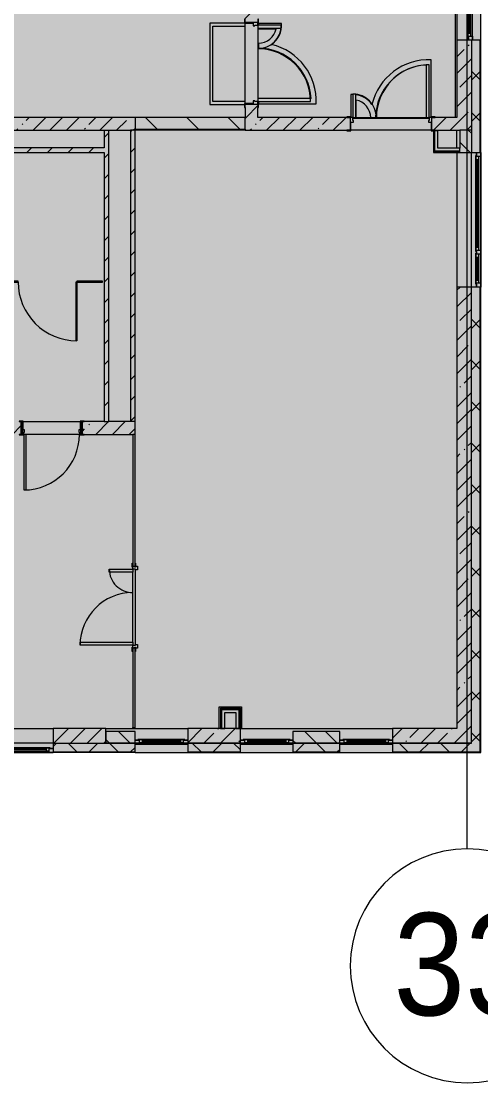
# Model space of a CAD drawing. Header units: millimetres. Extents: x 81633 to 280618, y -8553 to 29000.
# Drawn here: x 262887 to 270741, y -5906 to 12246 of the extents above; entities that cross this region are included whole.
import ezdxf

# ---------------------------------------------------------------- set-up
doc = ezdxf.new("R2010")
doc.units = ezdxf.units.MM
doc.linetypes.add('Осевая', pattern=[3175, 635, -476.25, 1587.5, -476.25])
doc.layers.add('A-DETL-GENF-3', color=7, linetype='Continuous', lineweight=9, true_color=0xc0c0c0, transparency=0.4)
for name, color, linetype, lineweight, true_color in [('A-DOOR-3', 7, 'Continuous', 5, 0xb7b7b7), ('A-DOOR-4', 7, 'Continuous', 5, 0xe2e2e2), ('A-DOOR-5', 7, 'Continuous', 5, 0xaaaaaa), ('A-DOOR-7', 7, 'Continuous', 5, 0x737373), ('A-DOOR-FRAM-2', 7, 'Continuous', 5, 0xe2e2e2), ('A-DOOR-FRAM-3', 7, 'Continuous', 5, 0xb7b7b7), ('A-DOOR-FRAM-4', 7, 'Continuous', 5, 0xaaaaaa), ('A-FLOR-3', 7, 'Continuous', 5, 0xb7b7b7), ('A-GENM-8', 7, 'Continuous', 5, 0x737373), ('A-GENM-9', 7, 'Continuous', 5, 0xe2ddcd), ('A-GLAZ-2', 7, 'Continuous', 5, 0x737373), ('A-WALL-3', 7, 'Continuous', 5, 0x737373), ('A-WALL-4', 7, 'Continuous', 9, 0x737373), ('I-WALL-4', 7, 'Continuous', 9, 0xe7e7e7), ('I-WALL-6', 7, 'Continuous', 5, 0x737373), ('S-COLS-3', 7, 'Continuous', 5, 0x737373)]:
    doc.layers.add(name, color=color, linetype=linetype, lineweight=lineweight, true_color=true_color)
for name, color, linetype, lineweight in [('A-WALL-2', 7, 'Continuous', 5), ('I-WALL-5', 7, 'Continuous', 5), ('S-COLS-2', 7, 'Continuous', 5), ('Оси', 7, 'Continuous', 9), ('Оси-1', 7, 'Continuous', 20), ('Оси-2', 7, 'Осевая', 9)]:
    doc.layers.add(name, color=color, linetype=linetype, lineweight=lineweight)
doc.styles.add('Arial_1', font='arial.ttf', dxfattribs={"width": 0.9, "height": 1750})
pattern_1 = [(135, (145501.93, 0), (-176.7767, -176.7767), [])]
pattern_2 = [(45, (145501.93, 0), (-353.5534, 353.5534), []), (135, (145501.93, 0), (-353.5534, -353.5534), [])]
pattern_3 = [(45, (145501.93, 0), (-176.7767, 176.7767), [])]
pattern_4 = [(45, (145501.93, 0), (-285.1231, 285.1231), []), (45, (145787.05, 0), (-285.1231, 285.1231), [504.031, -100.806, 16.764, -84.042])]
pattern_5 = [(45, (145501.9, 0), (-530.33, 530.33), []), (135, (145501.9, 0), (-530.33, -530.33), [])]

# ---------------------------------------------------------------- blocks, each defined once
blk = doc.blocks.new('110_Дверь_СКБ_2Ст - Д-5_п_ Из игровой в коридор-32679362-2_3_3_птичка')
at = {"layer": 'A-DOOR-4'}
for points in [[(612.5, 110), (662.5, 110), (662.5, 1010), (612.5, 1010), (612.5, 479.2)], [(-587.5, 110), (-587.5, 510), (-637.5, 510), (-637.5, 110)], [(712.5, -110), (712.5, 30), (697.5, 30), (697.5, -110)]]:
    blk.add_hatch(color=256, dxfattribs=at).paths.add_polyline_path(points)
h = blk.add_hatch(color=256, dxfattribs=at)
h.paths.add_polyline_path([(652.5, 30), (712.5, 30), (712.5, 110), (662.5, 110), (662.5, 60), (652.5, 60)])
h.paths.add_polyline_path([(-687.5, 30), (-627.5, 30), (-627.5, 60), (-637.5, 60), (-637.5, 110), (-687.5, 110)])
at = {"layer": 'A-DOOR-FRAM-2'}
for points in [[(-672.5, 110), (-672.5, 118), (-742.5, 118), (-742.5, 110)], [(-672.5, -110), (-672.5, 30), (-687.5, 30), (-687.5, -110)], [(767.5, 110), (767.5, 118), (697.5, 118), (697.5, 110)], [(-672.5, -118), (-672.5, -110), (-742.5, -112.5), (-742.5, -118)], [(767.5, -118), (767.5, -110), (697.5, -112.5), (697.5, -118), (717.1, -118)]]:
    blk.add_hatch(color=256, dxfattribs=at).paths.add_polyline_path(points)
at = {"layer": 'A-DOOR-3'}
for p, q in [((662.5, 1010), (612.5, 1010)), ((612.5, 1010), (612.5, 110)), ((662.5, 110), (662.5, 1010)), ((-637.5, 510), (-637.5, 110)), ((-587.5, 510), (-637.5, 510)), ((-587.5, 110), (-587.5, 510)), ((-637.5, 110), (-587.5, 110)), ((612.5, 110), (662.5, 110))]:
    blk.add_line(p, q, dxfattribs=at)
for centre, radius, start, end in [((662.5, 110), 900, 90, 180), ((-637.5, 110), 400, 360, 90)]:
    blk.add_arc(centre, radius, start, end, dxfattribs=at)
at = {"layer": 'A-DOOR-FRAM-3'}
for p, q in [((-672.5, 118), (-742.5, 118)), ((-742.5, 118), (-742.5, 110)), ((-742.5, 110), (-672.5, 110)), ((-637.5, 110), (-687.5, 110)), ((-687.5, 110), (-687.5, 30)), ((-687.5, 30), (-627.5, 30)), ((-672.5, 30), (-687.5, 30)), ((-687.5, 30), (-687.5, -110)), ((-672.5, 110), (-672.5, 118)), ((-672.5, -110), (-672.5, 30)), ((-637.5, 60), (-637.5, 110)), ((-627.5, 60), (-637.5, 60)), ((-627.5, 30), (-627.5, 60)), ((662.5, 60), (652.5, 60)), ((652.5, 60), (652.5, 30)), ((652.5, 30), (712.5, 30)), ((662.5, 110), (662.5, 60)), ((712.5, 110), (662.5, 110)), ((767.5, 118), (697.5, 118)), ((697.5, 118), (697.5, 110)), ((697.5, 110), (767.5, 110)), ((712.5, 30), (697.5, 30)), ((697.5, 30), (697.5, -110)), ((712.5, 30), (712.5, 110)), ((712.5, -110), (712.5, 30)), ((767.5, 110), (767.5, 118)), ((-672.5, -110), (-742.5, -110)), ((-742.5, -110), (-742.5, -118)), ((-742.5, -118), (-672.5, -118)), ((-687.5, -110), (-672.5, -110)), ((-672.5, -118), (-672.5, -110)), ((697.5, -110), (712.5, -110)), ((767.5, -110), (697.5, -110)), ((697.5, -110), (697.5, -118)), ((697.5, -118), (767.5, -118)), ((767.5, -118), (767.5, -110))]:
    blk.add_line(p, q, dxfattribs=at)
blk = doc.blocks.new('120_Окно_СКБ_1Ст - 120_Окно_СКБ_1Ст 900х2500_h_ с форточкой-22876038-2_3_3_птичка')
at = {"layer": 'A-GLAZ-2'}
for p, q in [((-450, -127), (-450, -57)), ((-450, -57), (-380, -57)), ((450, -57), (-450, -57)), ((-380, -127), (-450, -127)), ((-450, -127), (-400, -127)), ((-380, -127), (-400, -127)), ((-400, -127), (-400, -137)), ((-400, -137), (400, -137)), ((400, -137), (-400, -137)), ((-380, -57), (-380, -127)), ((380, -87), (-380, -87)), ((-380, -87), (-380, -127)), ((-330, -137), (-330, -87)), ((-330, -107), (330, -107)), ((330, -117), (-330, -117)), ((330, -137), (330, -87)), ((380, -127), (380, -57)), ((380, -57), (450, -57)), ((380, -127), (380, -87)), ((450, -127), (380, -127)), ((400, -127), (380, -127)), ((400, -127), (450, -127)), ((400, -137), (400, -127)), ((450, -57), (450, -127))]:
    blk.add_line(p, q, dxfattribs=at)
blk = doc.blocks.new('110_Дверь_СКБ_2Ст - Д-1_л_Лестничная клетка EIS60 2-32142534-2_3_3_птичка')
at = {"layer": 'A-DOOR-4'}
for points in [[(662, 110), (662, 1010), (612, 1010), (612, 110)], [(-588, 510), (-638, 510), (-638, 110), (-588, 110), (-588, 487)], [(712, 30), (697, 30), (697, -110), (712, -110), (712, -33)]]:
    blk.add_hatch(color=256, dxfattribs=at).paths.add_polyline_path(points)
h = blk.add_hatch(color=256, dxfattribs=at)
h.paths.add_polyline_path([(712, 110), (662, 110), (662, 60), (652, 60), (652, 30), (712, 30)])
h.paths.add_polyline_path([(-628, 30), (-628, 60), (-638, 60), (-638, 110), (-688, 110), (-688, 30)])
at = {"layer": 'A-DOOR-FRAM-2'}
for points in [[(-673, 110), (-673, 118), (-743, 118), (-743, 110)], [(-673, 30), (-688, 30), (-688, -110), (-673, -110)], [(767, 110), (767, 118), (697, 118), (697, 110)], [(-673, -110), (-743, -110), (-743, -118), (-673, -118)], [(767, -118), (767, -110), (697, -110), (697, -118)]]:
    blk.add_hatch(color=256, dxfattribs=at).paths.add_polyline_path(points)
at = {"layer": 'A-DOOR-3'}
for p, q in [((662, 1010), (612, 1010)), ((612, 1010), (612, 110)), ((662, 110), (662, 1010)), ((-638, 510), (-638, 110)), ((-588, 510), (-638, 510)), ((-588, 110), (-588, 510)), ((-638, 110), (-588, 110)), ((612, 110), (662, 110))]:
    blk.add_line(p, q, dxfattribs=at)
for centre, radius, start, end in [((662, 110), 900, 90, 180), ((-638, 110), 400, 360, 90)]:
    blk.add_arc(centre, radius, start, end, dxfattribs=at)
at = {"layer": 'A-DOOR-FRAM-3'}
for p, q in [((-673, 118), (-743, 118)), ((-743, 118), (-743, 110)), ((-743, 110), (-673, 110)), ((-638, 110), (-688, 110)), ((-688, 110), (-688, 30)), ((-688, 30), (-628, 30)), ((-673, 30), (-688, 30)), ((-688, 30), (-688, -110)), ((-673, 110), (-673, 118)), ((-673, -110), (-673, 30)), ((-638, 60), (-638, 110)), ((-628, 60), (-638, 60)), ((-628, 30), (-628, 60)), ((662, 60), (652, 60)), ((652, 60), (652, 30)), ((652, 30), (712, 30)), ((662, 110), (662, 60)), ((712, 110), (662, 110)), ((767, 118), (697, 118)), ((697, 118), (697, 110)), ((697, 110), (767, 110)), ((712, 30), (697, 30)), ((697, 30), (697, -110)), ((712, 30), (712, 110)), ((712, -110), (712, 30)), ((767, 110), (767, 118)), ((-673, -110), (-743, -110)), ((-743, -110), (-743, -118)), ((-743, -118), (-673, -118)), ((-688, -110), (-673, -110)), ((-673, -118), (-673, -110)), ((697, -110), (712, -110)), ((767, -110), (697, -110)), ((697, -110), (697, -118)), ((697, -118), (767, -118)), ((767, -118), (767, -110))]:
    blk.add_line(p, q, dxfattribs=at)
blk = doc.blocks.new('120_Окно_СКБ_2Ст_Фрамуга сверху - 120_Окно_СКБ_2Ст_2300х2500_h_ ДОО-22877051-2_3_3_птичка')
at = {"layer": 'A-GLAZ-2'}
for p, q in [((-1150, 13), (-1150, 83)), ((-1150, 83), (-1080, 83)), ((1150, 83), (-1150, 83)), ((-1080, 13), (-1150, 13)), ((-1150, 13), (-1100, 13)), ((-1080, 13), (-1100, 13)), ((-1100, 13), (-1100, 3)), ((-1100, 3), (540, 3)), ((540, 3), (-1100, 3)), ((-1080, 83), (-1080, 13)), ((-1080, 83), (1080, 83)), ((520, 53), (-1080, 53)), ((-1080, 53), (-1080, 13)), ((-1030, 3), (-1030, 53)), ((-1030, 33), (470, 33)), ((470, 23), (-1030, 23)), ((470, 3), (470, 53)), ((520, 13), (520, 83)), ((520, 83), (590, 83)), ((520, 13), (520, 53)), ((590, 13), (520, 13)), ((540, 13), (520, 13)), ((540, 13), (570, 13)), ((540, 13), (570, 13)), ((540, 3), (540, 13)), ((590, 13), (570, 13)), ((570, 13), (570, 3)), ((570, 3), (1100, 3)), ((1100, 3), (570, 3)), ((590, 83), (590, 13)), ((1080, 53), (590, 53)), ((590, 53), (590, 13)), ((640, 3), (640, 53)), ((640, 33), (1030, 33)), ((1030, 23), (640, 23)), ((1030, 3), (1030, 53)), ((1080, 13), (1080, 83)), ((1080, 83), (1150, 83)), ((1080, 13), (1080, 53)), ((1150, 13), (1080, 13)), ((1100, 13), (1080, 13)), ((1100, 13), (1150, 13)), ((1100, 3), (1100, 13)), ((1150, 83), (1150, 13))]:
    blk.add_line(p, q, dxfattribs=at)
blk = doc.blocks.new('110_Дверь_СКБ_1Ст_Внутренняя1 - Д-7а_л__950x2100h_Туалет-V150-2_3_3_птичка')
at = {"layer": 'A-DOOR-4'}
h = blk.add_hatch(color=256, dxfattribs=at)
h.paths.add_polyline_path([(487.5, 110), (487.5, 70), (477.5, 70), (477.5, 30), (512.5, 30), (512.5, 110)])
h.paths.add_polyline_path([(-462.5, 110), (-487.5, 110), (-487.5, 30), (-452.5, 30), (-452.5, 70), (-462.5, 70)])
at = {"layer": 'A-DOOR-5'}
h = blk.add_hatch(dxfattribs=at)
h.set_pattern_fill('FP_11', color=256, style=0, pattern_type=2)
h.set_pattern_definition([(135, (1776.41, 174.685), (-14.14214, -14.14214), []), (225, (1776.41, 174.685), (14.14214, -14.14214), [])])
h.paths.add_polyline_path([(537.5, 110), (512.5, 110), (512.5, -110), (537.5, -110)])
at = {"layer": 'A-DOOR-FRAM-2'}
for points in [[(447.5, 1060), (447.5, 110), (487.5, 110), (487.5, 1060)], [(-542.5, 118), (-542.5, 110), (-472.5, 110), (-472.5, 118)], [(-472.5, 30), (-487.5, 30), (-487.5, -110), (-472.5, -110)], [(567.5, 118), (497.5, 118), (497.5, 110), (567.5, 110)], [(512.5, 30), (497.5, 30), (497.5, -110), (512.5, -110)], [(-542.5, -110), (-542.5, -118), (-472.5, -118), (-472.5, -110)], [(567.5, -110), (497.5, -110), (497.5, -118), (567.5, -118)]]:
    blk.add_hatch(color=256, dxfattribs=at).paths.add_polyline_path(points)
at = {"layer": 'A-DOOR-FRAM-4'}
h = blk.add_hatch(dxfattribs=at)
h.set_pattern_fill('FP_12', color=256, style=0, pattern_type=2)
h.set_pattern_definition([(45, (-346.384, 174.685), (-14.1421, 14.1421), []), (135, (-346.384, 174.685), (-14.1421, -14.1421), [])])
h.paths.add_polyline_path([(-487.5, 110), (-512.5, 110), (-512.5, -110), (-487.5, -110)])
at = {"layer": 'A-DOOR-3'}
for p, q in [((487.5, 1060), (447.5, 1060)), ((447.5, 1060), (447.5, 110)), ((487.5, 110), (487.5, 1060)), ((447.5, 110), (487.5, 110))]:
    blk.add_line(p, q, dxfattribs=at)
blk.add_arc((487.5, 110), 950, 90, 180, dxfattribs=at)
at = {"layer": 'A-DOOR-FRAM-3'}
for p, q in [((-472.5, 118), (-542.5, 118)), ((-542.5, 118), (-542.5, 110)), ((-542.5, 110), (-472.5, 110)), ((-487.5, 110), (-512.5, 110)), ((-512.5, 110), (-512.5, -110)), ((-462.5, 110), (-487.5, 110)), ((-487.5, 110), (-487.5, 30)), ((-487.5, -110), (-487.5, 110)), ((-472.5, 110), (-487.5, 110)), ((-487.5, 110), (-487.5, 109)), ((-487.5, 109), (-472.5, 109)), ((-487.5, 30), (-452.5, 30)), ((-472.5, 30), (-487.5, 30)), ((-487.5, 30), (-487.5, -110)), ((-472.5, 110), (-472.5, 118)), ((-472.5, 109), (-472.5, 110)), ((-472.5, -110), (-472.5, 30)), ((-462.5, 70), (-462.5, 110)), ((-452.5, 70), (-462.5, 70)), ((-452.5, 30), (-452.5, 70)), ((487.5, 70), (477.5, 70)), ((477.5, 70), (477.5, 30)), ((477.5, 30), (512.5, 30)), ((487.5, 110), (487.5, 70)), ((512.5, 110), (487.5, 110)), ((567.5, 118), (497.5, 118)), ((497.5, 118), (497.5, 110)), ((512.5, 110), (497.5, 110)), ((497.5, 110), (497.5, 109)), ((497.5, 110), (567.5, 110)), ((497.5, 109), (512.5, 109)), ((512.5, 30), (497.5, 30)), ((497.5, 30), (497.5, -110)), ((512.5, 30), (512.5, 110)), ((537.5, 110), (512.5, 110)), ((512.5, 110), (512.5, -110)), ((512.5, 109), (512.5, 110)), ((512.5, -110), (512.5, 30)), ((537.5, -110), (537.5, 110)), ((567.5, 110), (567.5, 118)), ((-472.5, -110), (-542.5, -110)), ((-542.5, -110), (-542.5, -118)), ((-542.5, -118), (-472.5, -118)), ((-512.5, -110), (-487.5, -110)), ((-487.5, -110), (-472.5, -110)), ((-472.5, -118), (-472.5, -110)), ((497.5, -110), (512.5, -110)), ((567.5, -110), (497.5, -110)), ((497.5, -110), (497.5, -118)), ((497.5, -118), (567.5, -118)), ((512.5, -110), (537.5, -110)), ((567.5, -118), (567.5, -110))]:
    blk.add_line(p, q, dxfattribs=at)
blk = doc.blocks.new('120_Окно_СКБ_1Ст - 120_Окно_СКБ_1Ст 1200х2500_h_ с форточкой2-24160662-2_3_3_птичка')
at = {"layer": 'A-GLAZ-2'}
for p, q in [((-600, -127), (-600, -57)), ((-600, -57), (-530, -57)), ((600, -57), (-600, -57)), ((-530, -127), (-600, -127)), ((-600, -127), (-550, -127)), ((-530, -127), (-550, -127)), ((-550, -127), (-550, -137)), ((-550, -137), (550, -137)), ((550, -137), (-550, -137)), ((-530, -57), (-530, -127)), ((530, -87), (-530, -87)), ((-530, -87), (-530, -127)), ((-480, -137), (-480, -87)), ((-480, -107), (480, -107)), ((480, -117), (-480, -117)), ((480, -137), (480, -87)), ((530, -127), (530, -57)), ((530, -57), (600, -57)), ((530, -127), (530, -87)), ((600, -127), (530, -127)), ((550, -127), (530, -127)), ((550, -127), (600, -127)), ((550, -137), (550, -127)), ((600, -57), (600, -127))]:
    blk.add_line(p, q, dxfattribs=at)
blk = doc.blocks.new('131_Сантехническая перегородка_Дверь МГН 2 - СД-1-V233-2_3_3_птичка')
at = {"layer": 'A-GENM-9'}
for points in [[(-430, 8), (-430, -8), (10, -8), (10, 8)], [(1010, 8), (1010, -8), (1110, -8), (1110, 8)]]:
    blk.add_hatch(color=256, dxfattribs=at).paths.add_polyline_path(points)
at = {"layer": 'A-DOOR-7'}
for p, q in [((10, 1008), (26, 1008)), ((10, 8), (10, 1008)), ((26, 8), (26, 1008)), ((10, 8), (26, 8))]:
    blk.add_line(p, q, dxfattribs=at)
blk.add_arc((10, 8), 1000, 360, 90, dxfattribs=at)
at = {"layer": 'A-GENM-8'}
for p, q in [((10, 8), (-430, 8)), ((-430, 8), (-430, -8)), ((10, -8), (10, 8)), ((1110, 8), (1010, 8)), ((1010, 8), (1010, -8)), ((1110, -8), (1110, 8)), ((-430, -8), (10, -8)), ((1010, -8), (1110, -8))]:
    blk.add_line(p, q, dxfattribs=at)
blk = doc.blocks.new('110_Дверь_СКБ_2Ст - Д-5_п__в составе перегородки _не входит в спец__-32680317-2_3_3_птичка')
at = {"layer": 'A-DOOR-4'}
h = blk.add_hatch(color=256, dxfattribs=at)
h.paths.add_polyline_path([(712, -20), (712, 60), (652, 60), (652, 30), (662, 30), (662, -20)])
h.paths.add_polyline_path([(-628, 60), (-688, 60), (-688, -20), (-638, -20), (-638, 30), (-628, 30)])
for points in [[(-588, -420), (-588, -20), (-638, -20), (-638, -420)], [(662, -920), (662, -20), (612, -20), (612, -920)]]:
    blk.add_hatch(color=256, dxfattribs=at).paths.add_polyline_path(points)
at = {"layer": 'A-DOOR-FRAM-2'}
for points in [[(-673, 28), (-743, 28), (-743, 20), (-673, 20)], [(767, 28), (697, 28), (697, 20), (767, 20)], [(-673, -20), (-743, -20), (-743, -28), (-673, -28)], [(767, -20), (697, -20), (697, -28), (767, -28)]]:
    blk.add_hatch(color=256, dxfattribs=at).paths.add_polyline_path(points)
at = {"layer": 'A-DOOR-3'}
for p, q in [((-638, -20), (-588, -20)), ((-638, -420), (-638, -20)), ((-588, -20), (-588, -420)), ((612, -20), (662, -20)), ((612, -920), (612, -20)), ((662, -20), (662, -920)), ((-588, -420), (-638, -420)), ((662, -920), (612, -920))]:
    blk.add_line(p, q, dxfattribs=at)
for centre, radius, start, end in [((-638, -20), 400, 270, 0), ((662, -20), 900, 180, 270)]:
    blk.add_arc(centre, radius, start, end, dxfattribs=at)
at = {"layer": 'A-DOOR-FRAM-3'}
for p, q in [((-743, 28), (-673, 28)), ((-743, 20), (-743, 28)), ((-673, 20), (-743, 20)), ((-688, 60), (-628, 60)), ((-688, -20), (-688, 60)), ((-688, 20), (-673, 20)), ((-688, 19), (-688, 20)), ((-673, 19), (-688, 19)), ((-673, 28), (-673, 20)), ((-673, 20), (-673, 19)), ((-638, 30), (-638, -20)), ((-628, 30), (-638, 30)), ((-628, 60), (-628, 30)), ((652, 60), (712, 60)), ((652, 30), (652, 60)), ((662, 30), (652, 30)), ((662, -20), (662, 30)), ((697, 20), (697, 28)), ((697, 28), (767, 28)), ((697, 19), (697, 20)), ((697, 20), (712, 20)), ((767, 20), (697, 20)), ((712, 19), (697, 19)), ((712, 60), (712, -20)), ((712, 20), (712, 19)), ((767, 28), (767, 20)), ((-743, -20), (-673, -20)), ((-743, -28), (-743, -20)), ((-673, -28), (-743, -28)), ((-638, -20), (-688, -20)), ((-673, -20), (-673, -28)), ((712, -20), (662, -20)), ((697, -28), (697, -20)), ((697, -20), (767, -20)), ((767, -28), (697, -28)), ((767, -20), (767, -28))]:
    blk.add_line(p, q, dxfattribs=at)
blk = doc.blocks.new('Ось сетки - D8-29747960-2_3_3_птичка')
at = {"layer": 'Оси-1'}
for start, end in [(360, 180), (180, 360)]:
    blk.add_arc((0, 0), 4, start, end, dxfattribs=at)

msp = doc.modelspace()

# ---------------------------------------------------------------- hatches: boundary and pattern name
at = {"layer": 'A-DETL-GENF-3'}
msp.add_hatch(color=256, dxfattribs=at).paths.add_polyline_path([(270739.9, -258), (270739.9, 21558), (238809.9, 21558), (238809.9, 27348), (230361.9, 27348), (230361.9, 5750), (234703.9, 5750), (234703.9, -258), (270432.1, -258)])
at = {"layer": 'A-WALL-2'}
h = msp.add_hatch(dxfattribs=at)
h.set_pattern_fill('FP_80', color=256, style=0, pattern_type=2)
h.set_pattern_definition(pattern_2)
h.paths.add_polyline_path([(270728.2, -250), (270731.9, -250), (270731.9, 7700), (270581.9, 7700), (270581.9, -250), (270691.9, -250)])
h.paths.add_polyline_path([(270731.9, 10000), (270731.9, 11920), (270581.9, 11920), (270581.9, 10000)])
h.paths.add_polyline_path([(270731.9, 13120), (270731.9, 21400), (270581.9, 21400), (270581.9, 13120)])
h = msp.add_hatch(dxfattribs=at)
h.set_pattern_fill('FP_90', color=256, style=0, pattern_type=2)
h.set_pattern_definition(pattern_1)
h.paths.add_polyline_path([(270581.9, 10000), (270581.9, 10380), (270381.9, 10377.5), (270381.9, 10000), (270432.1, 10000)])
h = msp.add_hatch(dxfattribs=at)
h.set_pattern_fill('FP_90', color=256, style=0, pattern_type=2)
h.set_pattern_definition(pattern_1)
h.paths.add_polyline_path([(268331.9, -100), (268331.9, 100), (267531.9, 100), (267531.9, -100)])
h.paths.add_polyline_path([(254817.3, -100), (255731.9, -100), (255731.9, 100), (254431.9, 100), (254431.9, -100)])
h.paths.add_polyline_path([(264706.7, -100), (264831.9, -100), (264831.9, 100), (264331.9, 100), (264331.9, -100)])
h.paths.add_polyline_path([(258931.9, -100), (259181.9, -100), (259181.9, 100), (258931.9, 100)])
h.paths.add_polyline_path([(261063.2, -100), (261131.9, -100), (261131.9, 100), (260081.9, 100), (260081.9, -100)])
h.paths.add_polyline_path([(240243.6, -100), (240281.9, -100), (240281.9, 100), (240031.9, 100), (240031.9, -100)])
h.paths.add_polyline_path([(241181.9, -100), (244531.9, -100), (244531.9, 100), (241181.9, 100)])
h.paths.add_polyline_path([(248131.9, -100), (248381.9, -100), (248381.9, 100), (248131.9, 100)])
h.paths.add_polyline_path([(249281.9, -100), (250331.9, -100), (250331.9, 100), (249281.9, 100)])
h.paths.add_polyline_path([(247010, -100), (247231.9, -100), (247231.9, 100), (246331.9, 100), (246331.9, -100), (246489.5, -100)])
h.paths.add_polyline_path([(237641.2, -100), (238231.9, -100), (238231.9, 100), (237431.9, 100), (237431.9, -100), (237597.7, -100)])
h = msp.add_hatch(dxfattribs=at)
h.set_pattern_fill('FP_80', color=256, style=0, pattern_type=2)
h.set_pattern_definition(pattern_2)
h.paths.add_polyline_path([(269231.9, -250), (270581.9, -250), (270581.9, -100), (269231.9, -100)])
h.paths.add_polyline_path([(266631.9, -250), (266631.9, -100), (265731.9, -100), (265731.9, -250), (266268.1, -250)])
h.paths.add_polyline_path([(268331.9, -250), (268331.9, -100), (267531.9, -100), (267531.9, -250)])
h.paths.add_polyline_path([(258981.3, -250), (259181.9, -250), (259181.9, -100), (258031.9, -100), (258031.9, -250), (258460.8, -250)])
h.paths.add_polyline_path([(253531.9, -250), (253531.9, -100), (252631.9, -100), (252631.9, -250), (252735.4, -250)])
h.paths.add_polyline_path([(254431.9, -250), (255731.9, -250), (255731.9, -100), (254431.9, -100)])
h.paths.add_polyline_path([(260081.9, -250), (261131.9, -250), (261131.9, -100), (260081.9, -100)])
h.paths.add_polyline_path([(263431.9, -250), (264831.9, -250), (264831.9, -100), (263431.9, -100)])
h.paths.add_polyline_path([(247530.5, -250), (248381.9, -250), (248381.9, -100), (246331.9, -100), (246331.9, -250), (247231.9, -250)])
h.paths.add_polyline_path([(249281.9, -250), (250331.9, -250), (250331.9, -100), (249281.9, -100)])
h.paths.add_polyline_path([(244531.9, -250), (245431.9, -250), (245431.9, -100), (241181.9, -100), (241181.9, -250), (244407.5, -250)])
h.paths.add_polyline_path([(239131.9, -250), (240281.9, -250), (240281.9, -100), (239131.9, -100)])
h.paths.add_polyline_path([(235038.7, -250), (236531.9, -250), (236531.9, -100), (234711.9, -100), (234711.9, -250)])
h.paths.add_polyline_path([(238231.9, -250), (238231.9, -100), (237431.9, -100), (237431.9, -250), (238161.6, -250)])
at = {"layer": 'I-WALL-4'}
for points in [[(270006.9, 10025), (270006.9, 10370), (269956.9, 10370), (269956.9, 10025)], [(270381.9, 10025), (270381.9, 10075), (270006.9, 10075), (270006.9, 10025)], [(266556.9, 425), (266556.9, 475), (266316.9, 475), (266316.9, 425), (266366.9, 425)], [(266366.9, 150), (266366.9, 425), (266316.9, 425), (266316.9, 150)], [(266556.9, 150), (266606.9, 150), (266606.9, 475), (266556.9, 475), (266556.9, 319.7)]]:
    msp.add_hatch(color=256, dxfattribs=at).paths.add_polyline_path(points)
at = {"layer": 'I-WALL-5'}
h = msp.add_hatch(dxfattribs=at)
h.set_pattern_fill('FP_88', color=256, style=0, pattern_type=2)
h.set_pattern_definition(pattern_4)
h.paths.add_polyline_path([(270331.9, 10600), (270581.9, 10600), (270581.9, 11920), (270331.9, 11920), (270331.9, 10969.2)])
h.paths.add_polyline_path([(270581.9, 13120), (270581.9, 21400), (270331.9, 21400), (270331.9, 13120), (270432.1, 13120)])
h = msp.add_hatch(dxfattribs=at)
h.set_pattern_fill('FP_88', color=256, style=0, pattern_type=2)
h.set_pattern_definition(pattern_4)
h.paths.add_polyline_path([(266851.9, 10600), (266931.9, 10600), (266931.9, 10825), (266711.9, 10825), (266711.9, 10600), (266788.6, 10600)])
h.paths.add_polyline_path([(266711.9, 12225), (266931.9, 12225), (266931.9, 13400), (266711.9, 13400), (266711.9, 12280)])
h.paths.add_polyline_path([(266711.9, 13900), (266931.9, 13900), (266931.9, 18600), (266711.9, 18600), (266711.9, 13927.4)])
h = msp.add_hatch(dxfattribs=at)
h.set_pattern_fill('FP_91', color=256, style=0, pattern_type=2)
h.set_pattern_definition([(135, (145501.93, 0), (-353.5534, -353.5534), [])])
h.paths.add_polyline_path([(266711.9, 10400), (266711.9, 10600), (264831.9, 10600), (264831.9, 10400), (266268.1, 10400)])
h.paths.add_polyline_path([(252851.9, 10400), (253206.9, 10400), (253206.9, 10600), (252851.9, 10600), (252851.9, 10520)])
h.paths.add_polyline_path([(255251.9, 10400), (255731.9, 10400), (255731.9, 10600), (254606.9, 10600), (254606.9, 10400), (255171.9, 10400)])
h.paths.add_polyline_path([(256899.3, 10400), (257431.9, 10400), (257431.9, 10600), (256681.9, 10600), (256681.9, 10400), (256711.9, 10400)])
h = msp.add_hatch(dxfattribs=at)
h.set_pattern_fill('FP_88', color=256, style=0, pattern_type=2)
h.set_pattern_definition(pattern_4)
h.paths.add_polyline_path([(264751.9, 10380), (264831.9, 10380), (264831.9, 10600), (257431.9, 10600), (257431.9, 10380), (264186.2, 10380)])
h = msp.add_hatch(dxfattribs=at)
h.set_pattern_fill('FP_88', color=256, style=0, pattern_type=2)
h.set_pattern_definition(pattern_4)
h.paths.add_polyline_path([(266711.9, 10380), (268506.9, 10380), (268506.9, 10600), (266711.9, 10600), (266711.9, 10400)])
h.paths.add_polyline_path([(270581.9, 10380), (270581.9, 10600), (269906.9, 10600), (269906.9, 10380), (270432.1, 10380)])
h = msp.add_hatch(dxfattribs=at)
h.set_pattern_fill('FP_92', color=256, style=0, pattern_type=2)
h.set_pattern_definition(pattern_3)
h.paths.add_polyline_path([(264301.9, 5400), (264381.9, 5400), (264381.9, 10380), (264301.9, 10377.5), (264301.9, 5644.4)])
h = msp.add_hatch(dxfattribs=at)
h.set_pattern_fill('FP_92', color=256, style=0, pattern_type=2)
h.set_pattern_definition(pattern_3)
h.paths.add_polyline_path([(264831.9, 5400), (264831.9, 10380), (264751.9, 10377.5), (264751.9, 5400)])
h = msp.add_hatch(dxfattribs=at)
h.set_pattern_fill('FP_174', color=256, style=0, pattern_type=2)
h.set_pattern_definition(pattern_5)
h.paths.add_polyline_path([(269944.4, 10000), (269944.4, 10370), (269931.9, 10370), (269931.9, 10000)])
h = msp.add_hatch(dxfattribs=at)
h.set_pattern_fill('FP_174', color=256, style=0, pattern_type=2)
h.set_pattern_definition(pattern_5)
h.paths.add_polyline_path([(269956.9, 10012.5), (269956.9, 10370), (269944.4, 10370), (269944.4, 10012.5)])
h = msp.add_hatch(dxfattribs=at)
h.set_pattern_fill('FP_92', color=256, style=0, pattern_type=2)
h.set_pattern_definition(pattern_3)
h.paths.add_polyline_path([(260022.3, 10000), (264301.9, 10000), (264301.9, 10080), (257511.9, 10080), (257511.9, 10000), (257940.3, 10000)])
h = msp.add_hatch(dxfattribs=at)
h.set_pattern_fill('FP_174', color=256, style=0, pattern_type=2)
h.set_pattern_definition(pattern_5)
h.paths.add_polyline_path([(269944.4, 10000), (270381.9, 10000), (270381.9, 10012.5), (269944.4, 10012.5)])
h = msp.add_hatch(dxfattribs=at)
h.set_pattern_fill('FP_174', color=256, style=0, pattern_type=2)
h.set_pattern_definition(pattern_5)
h.paths.add_polyline_path([(270381.9, 10012.5), (270381.9, 10025), (269956.9, 10025), (269956.9, 10012.5), (270006.9, 10012.5)])
h = msp.add_hatch(dxfattribs=at)
h.set_pattern_fill('FP_88', color=256, style=0, pattern_type=2)
h.set_pattern_definition(pattern_4)
h.paths.add_polyline_path([(270581.9, -100), (270581.9, 7700), (270331.9, 7700), (270331.9, -100), (270508.7, -100)])
h = msp.add_hatch(dxfattribs=at)
h.set_pattern_fill('FP_88', color=256, style=0, pattern_type=2)
h.set_pattern_definition(pattern_4)
h.paths.add_polyline_path([(264831.9, 5180), (264831.9, 5400), (263931.9, 5400), (263931.9, 5180), (264791.9, 5180)])
h.paths.add_polyline_path([(257431.9, 5180), (262881.9, 5180), (262881.9, 5400), (257431.9, 5400)])
h = msp.add_hatch(dxfattribs=at)
h.set_pattern_fill('FP_174', color=256, style=0, pattern_type=2)
h.set_pattern_definition(pattern_5)
h.paths.add_polyline_path([(266606.9, 150), (266619.4, 150), (266619.4, 487.5), (266606.9, 487.5), (266606.9, 319.7)])
h = msp.add_hatch(dxfattribs=at)
h.set_pattern_fill('FP_174', color=256, style=0, pattern_type=2)
h.set_pattern_definition(pattern_5)
h.paths.add_polyline_path([(266619.4, 150), (266631.9, 150), (266631.9, 500), (266619.4, 500), (266619.4, 319.7)])
h = msp.add_hatch(dxfattribs=at)
h.set_pattern_fill('FP_88', color=256, style=0, pattern_type=2)
h.set_pattern_definition(pattern_4)
h.paths.add_polyline_path([(269792.2, -100), (270331.9, -100), (270331.9, 150), (269231.9, 150), (269231.9, -100), (269391.1, -100)])
at = {"layer": 'S-COLS-2'}
h = msp.add_hatch(dxfattribs=at)
h.set_pattern_fill('FP_88', color=256, style=0, pattern_type=2)
h.set_pattern_definition(pattern_4)
h.paths.add_polyline_path([(264331.9, -100), (264331.9, 150), (263431.9, 150), (263431.9, -100), (264186.2, -100)])
h = msp.add_hatch(dxfattribs=at)
h.set_pattern_fill('FP_88', color=256, style=0, pattern_type=2)
h.set_pattern_definition(pattern_4)
h.paths.add_polyline_path([(265731.9, -100), (266631.9, -100), (266631.9, 150), (265731.9, 150)])

# ---------------------------------------------------------------- linework, layer by layer
at = {"layer": 'A-FLOR-3'}
for p, q in [((270310.9, 10600), (270310.9, 13450)), ((266111.9, 12211.1), (266111.9, 10821.8)), ((266703.9, 12211.1), (266111.9, 12211.1)), ((266711.9, 12161.1), (266711.9, 12210)), ((267335.8, 12208.3), (266942.2, 12208.3)), ((266942.2, 12208.3), (266942.2, 12175)), ((266161.9, 10871.8), (266161.9, 12161.1)), ((266161.9, 12161.1), (266711.9, 12161.1)), ((266942.2, 12125), (266942.2, 12118.3)), ((266942.2, 12118.3), (267242, 12118.3)), ((266942.2, 11869.8), (266942.2, 11786.7)), ((269805.8, 11495.1), (269805.8, 10597.4)), ((269895.8, 10608), (269895.8, 11585.5)), ((267840, 10924.2), (267831.9, 10924.2)), ((268521.7, 10990.9), (268521.7, 10608)), ((268611.7, 10597.4), (268611.7, 10897.1)), ((266111.9, 10821.8), (266703.9, 10821.8)), ((266711.9, 10871.8), (266161.9, 10871.8)), ((266711.9, 10840), (266711.9, 10871.8)), ((266942.2, 10875), (266942.2, 10834.2)), ((266942.2, 10834.2), (267930.3, 10834.2)), ((268556.9, 10597.4), (268611.7, 10597.4)), ((268556.9, 10590), (269856.9, 10590)), ((268860.2, 10597.4), (268943.3, 10597.4)), ((269805.8, 10597.4), (269856.9, 10597.4)), ((266711.9, 10380), (264831.9, 10380)), ((266270.9, 150), (266270.9, 521)), ((266270.9, 521), (266650.9, 521)), ((266650.9, 521), (266650.9, 150)), ((264791.9, 150), (264791.9, 170)), ((264830.9, 170), (264830.9, 150))]:
    msp.add_line(p, q, dxfattribs=at)
for centre, radius, start, end in [((266942.2, 12174.8), 395, 304.42231, 4.87345), ((266942.2, 12174.8), 305, 270, 349.33549), ((266931.2, 10876.8), 1000, 357.56236, 76.45029), ((266931.2, 10876.8), 910, 2.99005, 89.3074), ((269853.2, 10586.4), 1000, 87.56236, 166.45029), ((269853.2, 10586.4), 910, 92.99005, 179.3074), ((268555.2, 10597.4), 395, 89.75521, 94.87345), ((268555.2, 10597.4), 395, 34.42231, 82.4559), ((268555.2, 10597.4), 305, 360, 79.33549)]:
    msp.add_arc(centre, radius, start, end, dxfattribs=at)
at = {"layer": 'A-WALL-3'}
for p, q in [((270739.9, -258), (270739.9, 21558)), ((270739.9, 11920), (270581.9, 11920)), ((270581.9, 10600), (270581.9, 10380)), ((270381.9, 10380), (270381.9, 10075)), ((270381.9, 10000), (270739.9, 10000)), ((270739.9, 7700), (270581.9, 7700)), ((264831.9, 100), (264331.9, 100)), ((264331.9, 100), (264331.9, -100)), ((264831.9, -258), (264831.9, 100)), ((268331.9, 100), (267531.9, 100)), ((267531.9, 100), (267531.9, -258)), ((268331.9, -258), (268331.9, 100)), ((263431.9, -100), (263431.9, -258)), ((263431.9, -100), (264331.9, -100)), ((266631.9, -100), (265731.9, -100)), ((265731.9, -100), (265731.9, -258)), ((266631.9, -258), (266631.9, -100)), ((270581.9, -100), (269231.9, -100)), ((269231.9, -100), (269231.9, -258)), ((264831.9, -258), (252631.9, -258)), ((264831.9, -258), (270739.9, -258))]:
    msp.add_line(p, q, dxfattribs=at)
at = {"layer": 'A-WALL-4'}
for p, q in [((270581.9, 11920), (270581.9, 10600)), ((270731.9, 10000), (270731.9, 11920)), ((270734.9, 10000), (270734.9, 11920)), ((264831.9, 10600), (264831.9, 10400)), ((266711.9, 10400), (266711.9, 10600)), ((264831.9, 10380), (264751.9, 10380)), ((269944.4, 10012.5), (269944.4, 10370)), ((269956.9, 10025), (269956.9, 10370)), ((270581.9, 10380), (270381.9, 10380)), ((270581.9, 10380), (270581.9, 10000)), ((270381.9, 10012.5), (269944.4, 10012.5)), ((270381.9, 10025), (269956.9, 10025)), ((270731.9, -250), (270731.9, 7700)), ((270734.9, -253), (270734.9, 7700)), ((264301.9, 5400), (264381.9, 5400)), ((264831.9, 5400), (264751.9, 5400)), ((264831.9, 5180), (264791.9, 5180)), ((266304.4, 487.5), (266619.4, 487.5)), ((266304.4, 150), (266304.4, 487.5)), ((266316.9, 475), (266606.9, 475)), ((266316.9, 150), (266316.9, 475)), ((266606.9, 475), (266606.9, 150)), ((266619.4, 487.5), (266619.4, 150)), ((264331.9, -100), (264831.9, -100)), ((264831.9, -100), (264331.9, -100)), ((267531.9, -100), (268331.9, -100)), ((268331.9, -100), (267531.9, -100)), ((263431.9, -250), (264831.9, -250)), ((263431.9, -253), (264831.9, -253)), ((265731.9, -250), (266631.9, -250)), ((265731.9, -253), (266631.9, -253)), ((267531.9, -250), (268331.9, -250)), ((267531.9, -253), (268331.9, -253)), ((269231.9, -250), (270728.2, -250)), ((269231.9, -253), (270734.9, -253))]:
    msp.add_line(p, q, dxfattribs=at)
at = {"layer": 'I-WALL-6'}
for p, q in [((270331.9, 18412.5), (270331.9, 10600)), ((266711.9, 10871.8), (266711.9, 12161.1)), ((266931.9, 12125), (266931.9, 10925)), ((270581.9, 11920), (270331.9, 11920)), ((266711.9, 10770), (266711.9, 10600)), ((266931.9, 10600), (266931.9, 10770)), ((266711.9, 10600), (256711.9, 10600)), ((268451.9, 10600), (266931.9, 10600)), ((268611.7, 10600), (268860, 10600)), ((268943.5, 10600), (269805.8, 10600)), ((270331.9, 10600), (269961.9, 10600)), ((257511.9, 10380), (264751.9, 10380)), ((264301.9, 10380), (264301.9, 10080)), ((264381.9, 5400), (264381.9, 10380)), ((264751.9, 10380), (264751.9, 5400)), ((264831.9, 10400), (266711.9, 10400)), ((264831.9, 5400), (264831.9, 10400)), ((266711.9, 10400), (266711.9, 10380)), ((266711.9, 10380), (268451.9, 10380)), ((269891.9, 10380), (268521.9, 10380)), ((269931.9, 10370), (269931.9, 10000)), ((270006.9, 10370), (269931.9, 10370)), ((269961.9, 10380), (270381.9, 10380)), ((270006.9, 10075), (270006.9, 10370)), ((270331.9, 10075), (270331.9, 10380)), ((264301.9, 10080), (257511.9, 10080)), ((257511.9, 10000), (264301.9, 10000)), ((264301.9, 10000), (264301.9, 5400)), ((269931.9, 10000), (270381.9, 10000)), ((270381.9, 10075), (270006.9, 10075)), ((270331.9, 10000), (270331.9, 150)), ((270381.9, 10000), (270381.9, 10075)), ((270581.9, -100), (270581.9, 10000)), ((270581.9, 7700), (270331.9, 7700)), ((262921.9, 5400), (263891.9, 5400)), ((264301.9, 5400), (263961.9, 5400)), ((264751.9, 5400), (264381.9, 5400)), ((264831.9, 2980), (264831.9, 5400)), ((263881.9, 5180), (262971.9, 5180)), ((263961.9, 5180), (264791.9, 5180)), ((264791.9, 5180), (264791.9, 2980)), ((264791.9, 1625), (264791.9, 2825)), ((264831.9, 2875), (264831.9, 1575)), ((264791.9, 1470), (264791.9, 170)), ((264831.9, 170), (264831.9, 1470)), ((266631.9, 500), (266291.9, 500)), ((266291.9, 500), (266291.9, 487.5)), ((266291.9, 483.6), (266291.9, 150)), ((266366.9, 425), (266556.9, 425)), ((266366.9, 150), (266366.9, 425)), ((266556.9, 425), (266556.9, 150)), ((266631.9, 150), (266631.9, 500)), ((261131.9, 150), (263431.9, 150)), ((264331.9, 150), (265731.9, 150)), ((264791.9, 170), (264831.9, 170)), ((266291.9, 150), (266366.9, 150)), ((266556.9, 150), (266631.9, 150)), ((266631.9, 150), (269231.9, 150)), ((270331.9, 150), (269231.9, 150)), ((269231.9, 150), (269231.9, -100)), ((263431.9, -100), (261131.9, -100)), ((265731.9, -100), (264831.9, -100)), ((267531.9, -100), (266631.9, -100)), ((269231.9, -100), (268331.9, -100)), ((269231.9, -100), (270581.9, -100))]:
    msp.add_line(p, q, dxfattribs=at)
at = {"layer": 'S-COLS-3'}
for p, q in [((264331.9, 150), (263431.9, 150)), ((263431.9, 150), (263431.9, -100)), ((264331.9, 100), (264331.9, 150)), ((264331.9, -100), (264331.9, 100)), ((266631.9, 150), (265731.9, 150)), ((265731.9, 150), (265731.9, -100)), ((266631.9, -100), (266631.9, 150)), ((263431.9, -100), (264331.9, -100)), ((265731.9, -100), (266631.9, -100))]:
    msp.add_line(p, q, dxfattribs=at)
at = {"layer": 'Оси'}
for p, q in [((270511.9, 10029.8), (270511.9, 21915.1)), ((270511.9, -1906.3), (270511.9, 9979))]:
    msp.add_line(p, q, dxfattribs=at)
at = {"layer": 'Оси-2'}
msp.add_line((270511.9, 9979), (270511.9, 10029.8), dxfattribs=at)

# ---------------------------------------------------------------- block references
at = {"layer": 'A-DOOR-3'}
for name, p, rotation in [('110_Дверь_СКБ_2Ст - Д-1_л_Лестничная клетка EIS60 2-32142534-2_3_3_птичка', (266821.9, 11537.5), 269.9999999999999), ('110_Дверь_СКБ_1Ст_Внутренняя1 - Д-7а_л__950x2100h_Туалет-V150-2_3_3_птичка', (263419.4, 5290), 180), ('110_Дверь_СКБ_2Ст - Д-5_п__в составе перегородки _не входит в спец__-32680317-2_3_3_птичка', (264811.9, 2237.5), 270)]:
    msp.add_blockref(name, p, dxfattribs=dict(at, rotation=rotation))
msp.add_blockref('110_Дверь_СКБ_2Ст - Д-5_п_ Из игровой в коридор-32679362-2_3_3_птичка', (269194.4, 10490), dxfattribs=at)
at = {"layer": 'A-GENM-8', "rotation": 180}
msp.add_blockref('131_Сантехническая перегородка_Дверь МГН 2 - СД-1-V233-2_3_3_птичка', (263844.9, 7791), dxfattribs=at)
at = {"layer": 'A-GLAZ-2'}
for name, p, rotation in [('120_Окно_СКБ_1Ст - 120_Окно_СКБ_1Ст 1200х2500_h_ с форточкой2-24160662-2_3_3_птичка', (270656.9, 12520), 269.9999999999999), ('120_Окно_СКБ_2Ст_Фрамуга сверху - 120_Окно_СКБ_2Ст_2300х2500_h_ ДОО-22877051-2_3_3_птичка', (270656.9, 8850), 269.9999999999999), ('120_Окно_СКБ_2Ст_Фрамуга сверху - 120_Окно_СКБ_2Ст_2300х2500_h_ ДОО-22877051-2_3_3_птичка', (262281.9, -175), 180), ('120_Окно_СКБ_1Ст - 120_Окно_СКБ_1Ст 900х2500_h_ с форточкой-22876038-2_3_3_птичка', (265281.9, -175), 180), ('120_Окно_СКБ_1Ст - 120_Окно_СКБ_1Ст 900х2500_h_ с форточкой-22876038-2_3_3_птичка', (267081.9, -175), 180), ('120_Окно_СКБ_1Ст - 120_Окно_СКБ_1Ст 900х2500_h_ с форточкой-22876038-2_3_3_птичка', (268781.9, -175), 180)]:
    msp.add_blockref(name, p, dxfattribs=dict(at, rotation=rotation))
at = {"layer": 'Оси-1', "xscale": 499.9999999999995, "yscale": 499.9999999999995, "zscale": 499.9999999999995}
msp.add_blockref('Ось сетки - D8-29747960-2_3_3_птичка', (270511.9, -3906.3), dxfattribs=at)

# ---------------------------------------------------------------- texts
at = {"layer": 'Оси', "insert": (269248.9, -3003), "char_height": 1750, "width": 3030.379, "attachment_point": 1, "style": 'Arial_1'}
msp.add_mtext('33', dxfattribs=at)

doc.saveas('drawing.dxf')
